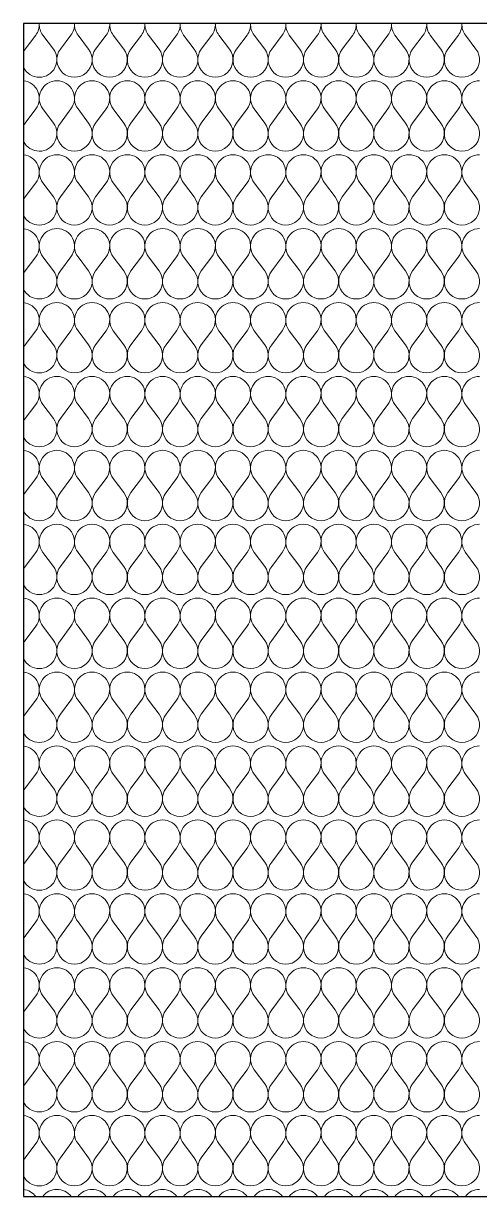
# Model space of a CAD drawing. Header units: centimetres. Extents: x 2952 to 4857, y -1578 to 78.
# Drawn here: x 3645.2 to 3684, y -1008.9 to -908.9 of the extents above; entities that cross this region are included whole.
import ezdxf

# ---------------------------------------------------------------- set-up
doc = ezdxf.new("R2010")
doc.units = ezdxf.units.CM
doc.header["$MEASUREMENT"] = 0
doc.layers.add('fill', color=7, linetype='Continuous')

# ---------------------------------------------------------------- blocks, each defined once
blk = doc.blocks.new('*X4')
at = {"layer": 'fill', "color": 150, "linetype": 'Continuous', "lineweight": 13}
for p, q in [((3645.3, -911.1), (3646.2, -909.9)), ((3647.7, -911.1), (3646.8, -909.9)), ((3648.3, -911.1), (3649.2, -909.9)), ((3650.7, -911.1), (3649.8, -909.9)), ((3651.3, -911.1), (3652.2, -909.9)), ((3653.7, -911.1), (3652.8, -909.9)), ((3654.3, -911.1), (3655.2, -909.9)), ((3656.7, -911.1), (3655.8, -909.9)), ((3657.3, -911.1), (3658.2, -909.9)), ((3659.7, -911.1), (3658.8, -909.9)), ((3660.3, -911.1), (3661.2, -909.9)), ((3662.7, -911.1), (3661.8, -909.9)), ((3663.3, -911.1), (3664.2, -909.9)), ((3665.7, -911.1), (3664.8, -909.9)), ((3666.3, -911.1), (3667.2, -909.9)), ((3668.7, -911.1), (3667.8, -909.9)), ((3669.3, -911.1), (3670.2, -909.9)), ((3671.7, -911.1), (3670.8, -909.9)), ((3672.3, -911.1), (3673.2, -909.9)), ((3674.7, -911.1), (3673.8, -909.9)), ((3675.3, -911.1), (3676.2, -909.9)), ((3677.7, -911.1), (3676.8, -909.9)), ((3678.3, -911.1), (3679.2, -909.9)), ((3680.7, -911.1), (3679.8, -909.9)), ((3681.3, -911.1), (3682.2, -909.9)), ((3683.7, -911.1), (3682.8, -909.9)), ((3645.3, -917.4), (3646.2, -916.2)), ((3647.7, -917.4), (3646.8, -916.2)), ((3648.3, -917.4), (3649.2, -916.2)), ((3650.7, -917.4), (3649.8, -916.2)), ((3651.3, -917.4), (3652.2, -916.2)), ((3653.7, -917.4), (3652.8, -916.2)), ((3654.3, -917.4), (3655.2, -916.2)), ((3656.7, -917.4), (3655.8, -916.2)), ((3657.3, -917.4), (3658.2, -916.2)), ((3659.7, -917.4), (3658.8, -916.2)), ((3660.3, -917.4), (3661.2, -916.2)), ((3662.7, -917.4), (3661.8, -916.2)), ((3663.3, -917.4), (3664.2, -916.2)), ((3665.7, -917.4), (3664.8, -916.2)), ((3666.3, -917.4), (3667.2, -916.2)), ((3668.7, -917.4), (3667.8, -916.2)), ((3669.3, -917.4), (3670.2, -916.2)), ((3671.7, -917.4), (3670.8, -916.2)), ((3672.3, -917.4), (3673.2, -916.2)), ((3674.7, -917.4), (3673.8, -916.2)), ((3675.3, -917.4), (3676.2, -916.2)), ((3677.7, -917.4), (3676.8, -916.2)), ((3678.3, -917.4), (3679.2, -916.2)), ((3680.7, -917.4), (3679.8, -916.2)), ((3681.3, -917.4), (3682.2, -916.2)), ((3683.7, -917.4), (3682.8, -916.2)), ((3645.3, -923.7), (3646.2, -922.5)), ((3647.7, -923.7), (3646.8, -922.5)), ((3648.3, -923.7), (3649.2, -922.5)), ((3650.7, -923.7), (3649.8, -922.5)), ((3651.3, -923.7), (3652.2, -922.5)), ((3653.7, -923.7), (3652.8, -922.5)), ((3654.3, -923.7), (3655.2, -922.5)), ((3656.7, -923.7), (3655.8, -922.5)), ((3657.3, -923.7), (3658.2, -922.5)), ((3659.7, -923.7), (3658.8, -922.5)), ((3660.3, -923.7), (3661.2, -922.5)), ((3662.7, -923.7), (3661.8, -922.5)), ((3663.3, -923.7), (3664.2, -922.5)), ((3665.7, -923.7), (3664.8, -922.5)), ((3666.3, -923.7), (3667.2, -922.5)), ((3668.7, -923.7), (3667.8, -922.5)), ((3669.3, -923.7), (3670.2, -922.5)), ((3671.7, -923.7), (3670.8, -922.5)), ((3672.3, -923.7), (3673.2, -922.5)), ((3674.7, -923.7), (3673.8, -922.5)), ((3675.3, -923.7), (3676.2, -922.5)), ((3677.7, -923.7), (3676.8, -922.5)), ((3678.3, -923.7), (3679.2, -922.5)), ((3680.7, -923.7), (3679.8, -922.5)), ((3681.3, -923.7), (3682.2, -922.5)), ((3683.7, -923.7), (3682.8, -922.5)), ((3645.3, -930), (3646.2, -928.8)), ((3647.7, -930), (3646.8, -928.8)), ((3648.3, -930), (3649.2, -928.8)), ((3650.7, -930), (3649.8, -928.8)), ((3651.3, -930), (3652.2, -928.8)), ((3653.7, -930), (3652.8, -928.8)), ((3654.3, -930), (3655.2, -928.8)), ((3656.7, -930), (3655.8, -928.8)), ((3657.3, -930), (3658.2, -928.8)), ((3659.7, -930), (3658.8, -928.8)), ((3660.3, -930), (3661.2, -928.8)), ((3662.7, -930), (3661.8, -928.8)), ((3663.3, -930), (3664.2, -928.8)), ((3665.7, -930), (3664.8, -928.8)), ((3666.3, -930), (3667.2, -928.8)), ((3668.7, -930), (3667.8, -928.8)), ((3669.3, -930), (3670.2, -928.8)), ((3671.7, -930), (3670.8, -928.8)), ((3672.3, -930), (3673.2, -928.8)), ((3674.7, -930), (3673.8, -928.8)), ((3675.3, -930), (3676.2, -928.8)), ((3677.7, -930), (3676.8, -928.8)), ((3678.3, -930), (3679.2, -928.8)), ((3680.7, -930), (3679.8, -928.8)), ((3681.3, -930), (3682.2, -928.8)), ((3683.7, -930), (3682.8, -928.8)), ((3645.3, -936.3), (3646.2, -935.1)), ((3647.7, -936.3), (3646.8, -935.1)), ((3648.3, -936.3), (3649.2, -935.1)), ((3650.7, -936.3), (3649.8, -935.1)), ((3651.3, -936.3), (3652.2, -935.1)), ((3653.7, -936.3), (3652.8, -935.1)), ((3654.3, -936.3), (3655.2, -935.1)), ((3656.7, -936.3), (3655.8, -935.1)), ((3657.3, -936.3), (3658.2, -935.1)), ((3659.7, -936.3), (3658.8, -935.1)), ((3660.3, -936.3), (3661.2, -935.1)), ((3662.7, -936.3), (3661.8, -935.1)), ((3663.3, -936.3), (3664.2, -935.1)), ((3665.7, -936.3), (3664.8, -935.1)), ((3666.3, -936.3), (3667.2, -935.1)), ((3668.7, -936.3), (3667.8, -935.1)), ((3669.3, -936.3), (3670.2, -935.1)), ((3671.7, -936.3), (3670.8, -935.1)), ((3672.3, -936.3), (3673.2, -935.1)), ((3674.7, -936.3), (3673.8, -935.1)), ((3675.3, -936.3), (3676.2, -935.1)), ((3677.7, -936.3), (3676.8, -935.1)), ((3678.3, -936.3), (3679.2, -935.1)), ((3680.7, -936.3), (3679.8, -935.1)), ((3681.3, -936.3), (3682.2, -935.1)), ((3683.7, -936.3), (3682.8, -935.1)), ((3645.3, -942.6), (3646.2, -941.4)), ((3647.7, -942.6), (3646.8, -941.4)), ((3648.3, -942.6), (3649.2, -941.4)), ((3650.7, -942.6), (3649.8, -941.4)), ((3651.3, -942.6), (3652.2, -941.4)), ((3653.7, -942.6), (3652.8, -941.4)), ((3654.3, -942.6), (3655.2, -941.4)), ((3656.7, -942.6), (3655.8, -941.4)), ((3657.3, -942.6), (3658.2, -941.4)), ((3659.7, -942.6), (3658.8, -941.4)), ((3660.3, -942.6), (3661.2, -941.4)), ((3662.7, -942.6), (3661.8, -941.4)), ((3663.3, -942.6), (3664.2, -941.4)), ((3665.7, -942.6), (3664.8, -941.4)), ((3666.3, -942.6), (3667.2, -941.4)), ((3668.7, -942.6), (3667.8, -941.4)), ((3669.3, -942.6), (3670.2, -941.4)), ((3671.7, -942.6), (3670.8, -941.4)), ((3672.3, -942.6), (3673.2, -941.4)), ((3674.7, -942.6), (3673.8, -941.4)), ((3675.3, -942.6), (3676.2, -941.4)), ((3677.7, -942.6), (3676.8, -941.4)), ((3678.3, -942.6), (3679.2, -941.4)), ((3680.7, -942.6), (3679.8, -941.4)), ((3681.3, -942.6), (3682.2, -941.4)), ((3683.7, -942.6), (3682.8, -941.4)), ((3645.3, -948.9), (3646.2, -947.7)), ((3647.7, -948.9), (3646.8, -947.7)), ((3648.3, -948.9), (3649.2, -947.7)), ((3650.7, -948.9), (3649.8, -947.7)), ((3651.3, -948.9), (3652.2, -947.7)), ((3653.7, -948.9), (3652.8, -947.7)), ((3654.3, -948.9), (3655.2, -947.7)), ((3656.7, -948.9), (3655.8, -947.7)), ((3657.3, -948.9), (3658.2, -947.7)), ((3659.7, -948.9), (3658.8, -947.7)), ((3660.3, -948.9), (3661.2, -947.7)), ((3662.7, -948.9), (3661.8, -947.7)), ((3663.3, -948.9), (3664.2, -947.7)), ((3665.7, -948.9), (3664.8, -947.7)), ((3666.3, -948.9), (3667.2, -947.7)), ((3668.7, -948.9), (3667.8, -947.7)), ((3669.3, -948.9), (3670.2, -947.7)), ((3671.7, -948.9), (3670.8, -947.7)), ((3672.3, -948.9), (3673.2, -947.7)), ((3674.7, -948.9), (3673.8, -947.7)), ((3675.3, -948.9), (3676.2, -947.7)), ((3677.7, -948.9), (3676.8, -947.7)), ((3678.3, -948.9), (3679.2, -947.7)), ((3680.7, -948.9), (3679.8, -947.7)), ((3681.3, -948.9), (3682.2, -947.7)), ((3683.7, -948.9), (3682.8, -947.7)), ((3645.3, -955.2), (3646.2, -954)), ((3647.7, -955.2), (3646.8, -954)), ((3648.3, -955.2), (3649.2, -954)), ((3650.7, -955.2), (3649.8, -954)), ((3651.3, -955.2), (3652.2, -954)), ((3653.7, -955.2), (3652.8, -954)), ((3654.3, -955.2), (3655.2, -954)), ((3656.7, -955.2), (3655.8, -954)), ((3657.3, -955.2), (3658.2, -954)), ((3659.7, -955.2), (3658.8, -954)), ((3660.3, -955.2), (3661.2, -954)), ((3662.7, -955.2), (3661.8, -954)), ((3663.3, -955.2), (3664.2, -954)), ((3665.7, -955.2), (3664.8, -954)), ((3666.3, -955.2), (3667.2, -954)), ((3668.7, -955.2), (3667.8, -954)), ((3669.3, -955.2), (3670.2, -954)), ((3671.7, -955.2), (3670.8, -954)), ((3672.3, -955.2), (3673.2, -954)), ((3674.7, -955.2), (3673.8, -954)), ((3675.3, -955.2), (3676.2, -954)), ((3677.7, -955.2), (3676.8, -954)), ((3678.3, -955.2), (3679.2, -954)), ((3680.7, -955.2), (3679.8, -954)), ((3681.3, -955.2), (3682.2, -954)), ((3683.7, -955.2), (3682.8, -954)), ((3645.3, -961.5), (3646.2, -960.3)), ((3647.7, -961.5), (3646.8, -960.3)), ((3648.3, -961.5), (3649.2, -960.3)), ((3650.7, -961.5), (3649.8, -960.3)), ((3651.3, -961.5), (3652.2, -960.3)), ((3653.7, -961.5), (3652.8, -960.3)), ((3654.3, -961.5), (3655.2, -960.3)), ((3656.7, -961.5), (3655.8, -960.3)), ((3657.3, -961.5), (3658.2, -960.3)), ((3659.7, -961.5), (3658.8, -960.3)), ((3660.3, -961.5), (3661.2, -960.3)), ((3662.7, -961.5), (3661.8, -960.3)), ((3663.3, -961.5), (3664.2, -960.3)), ((3665.7, -961.5), (3664.8, -960.3)), ((3666.3, -961.5), (3667.2, -960.3)), ((3668.7, -961.5), (3667.8, -960.3)), ((3669.3, -961.5), (3670.2, -960.3)), ((3671.7, -961.5), (3670.8, -960.3)), ((3672.3, -961.5), (3673.2, -960.3)), ((3674.7, -961.5), (3673.8, -960.3)), ((3675.3, -961.5), (3676.2, -960.3)), ((3677.7, -961.5), (3676.8, -960.3)), ((3678.3, -961.5), (3679.2, -960.3)), ((3680.7, -961.5), (3679.8, -960.3)), ((3681.3, -961.5), (3682.2, -960.3)), ((3683.7, -961.5), (3682.8, -960.3)), ((3645.3, -967.8), (3646.2, -966.6)), ((3647.7, -967.8), (3646.8, -966.6)), ((3648.3, -967.8), (3649.2, -966.6)), ((3650.7, -967.8), (3649.8, -966.6)), ((3651.3, -967.8), (3652.2, -966.6)), ((3653.7, -967.8), (3652.8, -966.6)), ((3654.3, -967.8), (3655.2, -966.6)), ((3656.7, -967.8), (3655.8, -966.6)), ((3657.3, -967.8), (3658.2, -966.6)), ((3659.7, -967.8), (3658.8, -966.6)), ((3660.3, -967.8), (3661.2, -966.6)), ((3662.7, -967.8), (3661.8, -966.6)), ((3663.3, -967.8), (3664.2, -966.6)), ((3665.7, -967.8), (3664.8, -966.6)), ((3666.3, -967.8), (3667.2, -966.6)), ((3668.7, -967.8), (3667.8, -966.6)), ((3669.3, -967.8), (3670.2, -966.6)), ((3671.7, -967.8), (3670.8, -966.6)), ((3672.3, -967.8), (3673.2, -966.6)), ((3674.7, -967.8), (3673.8, -966.6)), ((3675.3, -967.8), (3676.2, -966.6)), ((3677.7, -967.8), (3676.8, -966.6)), ((3678.3, -967.8), (3679.2, -966.6)), ((3680.7, -967.8), (3679.8, -966.6)), ((3681.3, -967.8), (3682.2, -966.6)), ((3683.7, -967.8), (3682.8, -966.6)), ((3645.3, -974.1), (3646.2, -972.9)), ((3647.7, -974.1), (3646.8, -972.9)), ((3648.3, -974.1), (3649.2, -972.9)), ((3650.7, -974.1), (3649.8, -972.9)), ((3651.3, -974.1), (3652.2, -972.9)), ((3653.7, -974.1), (3652.8, -972.9)), ((3654.3, -974.1), (3655.2, -972.9)), ((3656.7, -974.1), (3655.8, -972.9)), ((3657.3, -974.1), (3658.2, -972.9)), ((3659.7, -974.1), (3658.8, -972.9)), ((3660.3, -974.1), (3661.2, -972.9)), ((3662.7, -974.1), (3661.8, -972.9)), ((3663.3, -974.1), (3664.2, -972.9)), ((3665.7, -974.1), (3664.8, -972.9)), ((3666.3, -974.1), (3667.2, -972.9)), ((3668.7, -974.1), (3667.8, -972.9)), ((3669.3, -974.1), (3670.2, -972.9)), ((3671.7, -974.1), (3670.8, -972.9)), ((3672.3, -974.1), (3673.2, -972.9)), ((3674.7, -974.1), (3673.8, -972.9)), ((3675.3, -974.1), (3676.2, -972.9)), ((3677.7, -974.1), (3676.8, -972.9)), ((3678.3, -974.1), (3679.2, -972.9)), ((3680.7, -974.1), (3679.8, -972.9)), ((3681.3, -974.1), (3682.2, -972.9)), ((3683.7, -974.1), (3682.8, -972.9)), ((3645.3, -980.4), (3646.2, -979.2)), ((3647.7, -980.4), (3646.8, -979.2)), ((3648.3, -980.4), (3649.2, -979.2)), ((3650.7, -980.4), (3649.8, -979.2)), ((3651.3, -980.4), (3652.2, -979.2)), ((3653.7, -980.4), (3652.8, -979.2)), ((3654.3, -980.4), (3655.2, -979.2)), ((3656.7, -980.4), (3655.8, -979.2)), ((3657.3, -980.4), (3658.2, -979.2)), ((3659.7, -980.4), (3658.8, -979.2)), ((3660.3, -980.4), (3661.2, -979.2)), ((3662.7, -980.4), (3661.8, -979.2)), ((3663.3, -980.4), (3664.2, -979.2)), ((3665.7, -980.4), (3664.8, -979.2)), ((3666.3, -980.4), (3667.2, -979.2)), ((3668.7, -980.4), (3667.8, -979.2)), ((3669.3, -980.4), (3670.2, -979.2)), ((3671.7, -980.4), (3670.8, -979.2)), ((3672.3, -980.4), (3673.2, -979.2)), ((3674.7, -980.4), (3673.8, -979.2)), ((3675.3, -980.4), (3676.2, -979.2)), ((3677.7, -980.4), (3676.8, -979.2)), ((3678.3, -980.4), (3679.2, -979.2)), ((3680.7, -980.4), (3679.8, -979.2)), ((3681.3, -980.4), (3682.2, -979.2)), ((3683.7, -980.4), (3682.8, -979.2)), ((3645.3, -986.7), (3646.2, -985.5)), ((3647.7, -986.7), (3646.8, -985.5)), ((3648.3, -986.7), (3649.2, -985.5)), ((3650.7, -986.7), (3649.8, -985.5)), ((3651.3, -986.7), (3652.2, -985.5)), ((3653.7, -986.7), (3652.8, -985.5)), ((3654.3, -986.7), (3655.2, -985.5)), ((3656.7, -986.7), (3655.8, -985.5)), ((3657.3, -986.7), (3658.2, -985.5)), ((3659.7, -986.7), (3658.8, -985.5)), ((3660.3, -986.7), (3661.2, -985.5)), ((3662.7, -986.7), (3661.8, -985.5)), ((3663.3, -986.7), (3664.2, -985.5)), ((3665.7, -986.7), (3664.8, -985.5)), ((3666.3, -986.7), (3667.2, -985.5)), ((3668.7, -986.7), (3667.8, -985.5)), ((3669.3, -986.7), (3670.2, -985.5)), ((3671.7, -986.7), (3670.8, -985.5)), ((3672.3, -986.7), (3673.2, -985.5)), ((3674.7, -986.7), (3673.8, -985.5)), ((3675.3, -986.7), (3676.2, -985.5)), ((3677.7, -986.7), (3676.8, -985.5)), ((3678.3, -986.7), (3679.2, -985.5)), ((3680.7, -986.7), (3679.8, -985.5)), ((3681.3, -986.7), (3682.2, -985.5)), ((3683.7, -986.7), (3682.8, -985.5)), ((3645.3, -993), (3646.2, -991.8)), ((3647.7, -993), (3646.8, -991.8)), ((3648.3, -993), (3649.2, -991.8)), ((3650.7, -993), (3649.8, -991.8)), ((3651.3, -993), (3652.2, -991.8)), ((3653.7, -993), (3652.8, -991.8)), ((3654.3, -993), (3655.2, -991.8)), ((3656.7, -993), (3655.8, -991.8)), ((3657.3, -993), (3658.2, -991.8)), ((3659.7, -993), (3658.8, -991.8)), ((3660.3, -993), (3661.2, -991.8)), ((3662.7, -993), (3661.8, -991.8)), ((3663.3, -993), (3664.2, -991.8)), ((3665.7, -993), (3664.8, -991.8)), ((3666.3, -993), (3667.2, -991.8)), ((3668.7, -993), (3667.8, -991.8)), ((3669.3, -993), (3670.2, -991.8)), ((3671.7, -993), (3670.8, -991.8)), ((3672.3, -993), (3673.2, -991.8)), ((3674.7, -993), (3673.8, -991.8)), ((3675.3, -993), (3676.2, -991.8)), ((3677.7, -993), (3676.8, -991.8)), ((3678.3, -993), (3679.2, -991.8)), ((3680.7, -993), (3679.8, -991.8)), ((3681.3, -993), (3682.2, -991.8)), ((3683.7, -993), (3682.8, -991.8)), ((3645.3, -999.3), (3646.2, -998.1)), ((3647.7, -999.3), (3646.8, -998.1)), ((3648.3, -999.3), (3649.2, -998.1)), ((3650.7, -999.3), (3649.8, -998.1)), ((3651.3, -999.3), (3652.2, -998.1)), ((3653.7, -999.3), (3652.8, -998.1)), ((3654.3, -999.3), (3655.2, -998.1)), ((3656.7, -999.3), (3655.8, -998.1)), ((3657.3, -999.3), (3658.2, -998.1)), ((3659.7, -999.3), (3658.8, -998.1)), ((3660.3, -999.3), (3661.2, -998.1)), ((3662.7, -999.3), (3661.8, -998.1)), ((3663.3, -999.3), (3664.2, -998.1)), ((3665.7, -999.3), (3664.8, -998.1)), ((3666.3, -999.3), (3667.2, -998.1)), ((3668.7, -999.3), (3667.8, -998.1)), ((3669.3, -999.3), (3670.2, -998.1)), ((3671.7, -999.3), (3670.8, -998.1)), ((3672.3, -999.3), (3673.2, -998.1)), ((3674.7, -999.3), (3673.8, -998.1)), ((3675.3, -999.3), (3676.2, -998.1)), ((3677.7, -999.3), (3676.8, -998.1)), ((3678.3, -999.3), (3679.2, -998.1)), ((3680.7, -999.3), (3679.8, -998.1)), ((3681.3, -999.3), (3682.2, -998.1)), ((3683.7, -999.3), (3682.8, -998.1)), ((3645.3, -1005.6), (3646.2, -1004.4)), ((3647.7, -1005.6), (3646.8, -1004.4)), ((3648.3, -1005.6), (3649.2, -1004.4)), ((3650.7, -1005.6), (3649.8, -1004.4)), ((3651.3, -1005.6), (3652.2, -1004.4)), ((3653.7, -1005.6), (3652.8, -1004.4)), ((3654.3, -1005.6), (3655.2, -1004.4)), ((3656.7, -1005.6), (3655.8, -1004.4)), ((3657.3, -1005.6), (3658.2, -1004.4)), ((3659.7, -1005.6), (3658.8, -1004.4)), ((3660.3, -1005.6), (3661.2, -1004.4)), ((3662.7, -1005.6), (3661.8, -1004.4)), ((3663.3, -1005.6), (3664.2, -1004.4)), ((3665.7, -1005.6), (3664.8, -1004.4)), ((3666.3, -1005.6), (3667.2, -1004.4)), ((3668.7, -1005.6), (3667.8, -1004.4)), ((3669.3, -1005.6), (3670.2, -1004.4)), ((3671.7, -1005.6), (3670.8, -1004.4)), ((3672.3, -1005.6), (3673.2, -1004.4)), ((3674.7, -1005.6), (3673.8, -1004.4)), ((3675.3, -1005.6), (3676.2, -1004.4)), ((3677.7, -1005.6), (3676.8, -1004.4)), ((3678.3, -1005.6), (3679.2, -1004.4)), ((3680.7, -1005.6), (3679.8, -1004.4)), ((3681.3, -1005.6), (3682.2, -1004.4)), ((3683.7, -1005.6), (3682.8, -1004.4))]:
    blk.add_line(p, q, dxfattribs=at)
for centre, start, end in [((3645, -909), 323.1301, 3.32102), ((3648, -909), 176.67898, 216.8699), ((3648, -909), 323.1301, 3.32102), ((3651, -909), 176.67898, 216.8699), ((3651, -909), 323.1301, 3.32102), ((3654, -909), 176.67898, 216.8699), ((3654, -909), 323.1301, 3.32102), ((3657, -909), 176.67898, 216.8699), ((3657, -909), 323.1301, 3.32102), ((3660, -909), 176.67898, 216.8699), ((3660, -909), 323.1301, 3.32102), ((3663, -909), 176.67898, 216.8699), ((3663, -909), 323.1301, 3.32102), ((3666, -909), 176.67898, 216.8699), ((3666, -909), 323.1301, 3.32102), ((3669, -909), 176.67898, 216.8699), ((3669, -909), 323.1301, 3.32102), ((3672, -909), 176.67898, 216.8699), ((3672, -909), 323.1301, 3.32102), ((3675, -909), 176.67898, 216.8699), ((3675, -909), 323.1301, 3.32102), ((3678, -909), 176.67898, 216.8699), ((3678, -909), 323.1301, 3.32102), ((3681, -909), 176.67898, 216.8699), ((3681, -909), 323.1301, 3.32102), ((3684, -909), 176.67898, 216.8699), ((3646.5, -912), 143.1301, 153.62323), ((3646.5, -912), 206.37677, 36.8699), ((3649.5, -912), 143.1301, 36.8699), ((3652.5, -912), 143.1301, 36.8699), ((3655.5, -912), 143.1301, 36.8699), ((3658.5, -912), 143.1301, 36.8699), ((3661.5, -912), 143.1301, 36.8699), ((3664.5, -912), 143.1301, 36.8699), ((3667.5, -912), 143.1301, 36.8699), ((3670.5, -912), 143.1301, 36.8699), ((3673.5, -912), 143.1301, 36.8699), ((3676.5, -912), 143.1301, 36.8699), ((3679.5, -912), 143.1301, 36.8699), ((3682.5, -912), 143.1301, 36.8699), ((3645, -915.3), 323.1301, 84.02422), ((3648, -915.3), 90, 216.8699), ((3648, -915.3), 323.1301, 90), ((3651, -915.3), 90, 216.8699), ((3651, -915.3), 323.1301, 90), ((3654, -915.3), 90, 216.8699), ((3654, -915.3), 323.1301, 90), ((3657, -915.3), 90, 216.8699), ((3657, -915.3), 323.1301, 90), ((3660, -915.3), 90, 216.8699), ((3660, -915.3), 323.1301, 90), ((3663, -915.3), 90, 216.8699), ((3663, -915.3), 323.1301, 90), ((3666, -915.3), 90, 216.8699), ((3666, -915.3), 323.1301, 90), ((3669, -915.3), 90, 216.8699), ((3669, -915.3), 323.1301, 90), ((3672, -915.3), 90, 216.8699), ((3672, -915.3), 323.1301, 90), ((3675, -915.3), 90, 216.8699), ((3675, -915.3), 323.1301, 90), ((3678, -915.3), 90, 216.8699), ((3678, -915.3), 323.1301, 90), ((3681, -915.3), 90, 216.8699), ((3681, -915.3), 323.1301, 90), ((3684, -915.3), 90, 216.8699), ((3646.5, -918.3), 143.1301, 153.62323), ((3646.5, -918.3), 206.37677, 36.8699), ((3649.5, -918.3), 143.1301, 36.8699), ((3652.5, -918.3), 143.1301, 36.8699), ((3655.5, -918.3), 143.1301, 36.8699), ((3658.5, -918.3), 143.1301, 36.8699), ((3661.5, -918.3), 143.1301, 36.8699), ((3664.5, -918.3), 143.1301, 36.8699), ((3667.5, -918.3), 143.1301, 36.8699), ((3670.5, -918.3), 143.1301, 36.8699), ((3673.5, -918.3), 143.1301, 36.8699), ((3676.5, -918.3), 143.1301, 36.8699), ((3679.5, -918.3), 143.1301, 36.8699), ((3682.5, -918.3), 143.1301, 36.8699), ((3645, -921.6), 323.1301, 84.02422), ((3648, -921.6), 90, 216.8699), ((3648, -921.6), 323.1301, 90), ((3651, -921.6), 90, 216.8699), ((3651, -921.6), 323.1301, 90), ((3654, -921.6), 90, 216.8699), ((3654, -921.6), 323.1301, 90), ((3657, -921.6), 90, 216.8699), ((3657, -921.6), 323.1301, 90), ((3660, -921.6), 90, 216.8699), ((3660, -921.6), 323.1301, 90), ((3663, -921.6), 90, 216.8699), ((3663, -921.6), 323.1301, 90), ((3666, -921.6), 90, 216.8699), ((3666, -921.6), 323.1301, 90), ((3669, -921.6), 90, 216.8699), ((3669, -921.6), 323.1301, 90), ((3672, -921.6), 90, 216.8699), ((3672, -921.6), 323.1301, 90), ((3675, -921.6), 90, 216.8699), ((3675, -921.6), 323.1301, 90), ((3678, -921.6), 90, 216.8699), ((3678, -921.6), 323.1301, 90), ((3681, -921.6), 90, 216.8699), ((3681, -921.6), 323.1301, 90), ((3684, -921.6), 90, 216.8699), ((3646.5, -924.6), 143.1301, 153.62323), ((3646.5, -924.6), 206.37677, 36.8699), ((3649.5, -924.6), 143.1301, 36.8699), ((3652.5, -924.6), 143.1301, 36.8699), ((3655.5, -924.6), 143.1301, 36.8699), ((3658.5, -924.6), 143.1301, 36.8699), ((3661.5, -924.6), 143.1301, 36.8699), ((3664.5, -924.6), 143.1301, 36.8699), ((3667.5, -924.6), 143.1301, 36.8699), ((3670.5, -924.6), 143.1301, 36.8699), ((3673.5, -924.6), 143.1301, 36.8699), ((3676.5, -924.6), 143.1301, 36.8699), ((3679.5, -924.6), 143.1301, 36.8699), ((3682.5, -924.6), 143.1301, 36.8699), ((3645, -927.9), 323.1301, 84.02422), ((3648, -927.9), 90, 216.8699), ((3648, -927.9), 323.1301, 90), ((3651, -927.9), 90, 216.8699), ((3651, -927.9), 323.1301, 90), ((3654, -927.9), 90, 216.8699), ((3654, -927.9), 323.1301, 90), ((3657, -927.9), 90, 216.8699), ((3657, -927.9), 323.1301, 90), ((3660, -927.9), 90, 216.8699), ((3660, -927.9), 323.1301, 90), ((3663, -927.9), 90, 216.8699), ((3663, -927.9), 323.1301, 90), ((3666, -927.9), 90, 216.8699), ((3666, -927.9), 323.1301, 90), ((3669, -927.9), 90, 216.8699), ((3669, -927.9), 323.1301, 90), ((3672, -927.9), 90, 216.8699), ((3672, -927.9), 323.1301, 90), ((3675, -927.9), 90, 216.8699), ((3675, -927.9), 323.1301, 90), ((3678, -927.9), 90, 216.8699), ((3678, -927.9), 323.1301, 90), ((3681, -927.9), 90, 216.8699), ((3681, -927.9), 323.1301, 90), ((3684, -927.9), 90, 216.8699), ((3646.5, -930.9), 143.1301, 153.62323), ((3646.5, -930.9), 206.37677, 36.8699), ((3649.5, -930.9), 143.1301, 36.8699), ((3652.5, -930.9), 143.1301, 36.8699), ((3655.5, -930.9), 143.1301, 36.8699), ((3658.5, -930.9), 143.1301, 36.8699), ((3661.5, -930.9), 143.1301, 36.8699), ((3664.5, -930.9), 143.1301, 36.8699), ((3667.5, -930.9), 143.1301, 36.8699), ((3670.5, -930.9), 143.1301, 36.8699), ((3673.5, -930.9), 143.1301, 36.8699), ((3676.5, -930.9), 143.1301, 36.8699), ((3679.5, -930.9), 143.1301, 36.8699), ((3682.5, -930.9), 143.1301, 36.8699), ((3645, -934.2), 323.1301, 84.02422), ((3648, -934.2), 90, 216.8699), ((3648, -934.2), 323.1301, 90), ((3651, -934.2), 90, 216.8699), ((3651, -934.2), 323.1301, 90), ((3654, -934.2), 90, 216.8699), ((3654, -934.2), 323.1301, 90), ((3657, -934.2), 90, 216.8699), ((3657, -934.2), 323.1301, 90), ((3660, -934.2), 90, 216.8699), ((3660, -934.2), 323.1301, 90), ((3663, -934.2), 90, 216.8699), ((3663, -934.2), 323.1301, 90), ((3666, -934.2), 90, 216.8699), ((3666, -934.2), 323.1301, 90), ((3669, -934.2), 90, 216.8699), ((3669, -934.2), 323.1301, 90), ((3672, -934.2), 90, 216.8699), ((3672, -934.2), 323.1301, 90), ((3675, -934.2), 90, 216.8699), ((3675, -934.2), 323.1301, 90), ((3678, -934.2), 90, 216.8699), ((3678, -934.2), 323.1301, 90), ((3681, -934.2), 90, 216.8699), ((3681, -934.2), 323.1301, 90), ((3684, -934.2), 90, 216.8699), ((3646.5, -937.2), 143.1301, 153.62323), ((3646.5, -937.2), 206.37677, 36.8699), ((3649.5, -937.2), 143.1301, 36.8699), ((3652.5, -937.2), 143.1301, 36.8699), ((3655.5, -937.2), 143.1301, 36.8699), ((3658.5, -937.2), 143.1301, 36.8699), ((3661.5, -937.2), 143.1301, 36.8699), ((3664.5, -937.2), 143.1301, 36.8699), ((3667.5, -937.2), 143.1301, 36.8699), ((3670.5, -937.2), 143.1301, 36.8699), ((3673.5, -937.2), 143.1301, 36.8699), ((3676.5, -937.2), 143.1301, 36.8699), ((3679.5, -937.2), 143.1301, 36.8699), ((3682.5, -937.2), 143.1301, 36.8699), ((3645, -940.5), 323.1301, 84.02422), ((3648, -940.5), 90, 216.8699), ((3648, -940.5), 323.1301, 90), ((3651, -940.5), 90, 216.8699), ((3651, -940.5), 323.1301, 90), ((3654, -940.5), 90, 216.8699), ((3654, -940.5), 323.1301, 90), ((3657, -940.5), 90, 216.8699), ((3657, -940.5), 323.1301, 90), ((3660, -940.5), 90, 216.8699), ((3660, -940.5), 323.1301, 90), ((3663, -940.5), 90, 216.8699), ((3663, -940.5), 323.1301, 90), ((3666, -940.5), 90, 216.8699), ((3666, -940.5), 323.1301, 90), ((3669, -940.5), 90, 216.8699), ((3669, -940.5), 323.1301, 90), ((3672, -940.5), 90, 216.8699), ((3672, -940.5), 323.1301, 90), ((3675, -940.5), 90, 216.8699), ((3675, -940.5), 323.1301, 90), ((3678, -940.5), 90, 216.8699), ((3678, -940.5), 323.1301, 90), ((3681, -940.5), 90, 216.8699), ((3681, -940.5), 323.1301, 90), ((3684, -940.5), 90, 216.8699), ((3646.5, -943.5), 143.1301, 153.62323), ((3646.5, -943.5), 206.37677, 36.8699), ((3649.5, -943.5), 143.1301, 36.8699), ((3652.5, -943.5), 143.1301, 36.8699), ((3655.5, -943.5), 143.1301, 36.8699), ((3658.5, -943.5), 143.1301, 36.8699), ((3661.5, -943.5), 143.1301, 36.8699), ((3664.5, -943.5), 143.1301, 36.8699), ((3667.5, -943.5), 143.1301, 36.8699), ((3670.5, -943.5), 143.1301, 36.8699), ((3673.5, -943.5), 143.1301, 36.8699), ((3676.5, -943.5), 143.1301, 36.8699), ((3679.5, -943.5), 143.1301, 36.8699), ((3682.5, -943.5), 143.1301, 36.8699), ((3645, -946.8), 323.1301, 84.02422), ((3648, -946.8), 90, 216.8699), ((3648, -946.8), 323.1301, 90), ((3651, -946.8), 90, 216.8699), ((3651, -946.8), 323.1301, 90), ((3654, -946.8), 90, 216.8699), ((3654, -946.8), 323.1301, 90), ((3657, -946.8), 90, 216.8699), ((3657, -946.8), 323.1301, 90), ((3660, -946.8), 90, 216.8699), ((3660, -946.8), 323.1301, 90), ((3663, -946.8), 90, 216.8699), ((3663, -946.8), 323.1301, 90), ((3666, -946.8), 90, 216.8699), ((3666, -946.8), 323.1301, 90), ((3669, -946.8), 90, 216.8699), ((3669, -946.8), 323.1301, 90), ((3672, -946.8), 90, 216.8699), ((3672, -946.8), 323.1301, 90), ((3675, -946.8), 90, 216.8699), ((3675, -946.8), 323.1301, 90), ((3678, -946.8), 90, 216.8699), ((3678, -946.8), 323.1301, 90), ((3681, -946.8), 90, 216.8699), ((3681, -946.8), 323.1301, 90), ((3684, -946.8), 90, 216.8699), ((3646.5, -949.8), 143.1301, 153.62323), ((3646.5, -949.8), 206.37677, 36.8699), ((3649.5, -949.8), 143.1301, 36.8699), ((3652.5, -949.8), 143.1301, 36.8699), ((3655.5, -949.8), 143.1301, 36.8699), ((3658.5, -949.8), 143.1301, 36.8699), ((3661.5, -949.8), 143.1301, 36.8699), ((3664.5, -949.8), 143.1301, 36.8699), ((3667.5, -949.8), 143.1301, 36.8699), ((3670.5, -949.8), 143.1301, 36.8699), ((3673.5, -949.8), 143.1301, 36.8699), ((3676.5, -949.8), 143.1301, 36.8699), ((3679.5, -949.8), 143.1301, 36.8699), ((3682.5, -949.8), 143.1301, 36.8699), ((3645, -953.1), 323.1301, 84.02422), ((3648, -953.1), 90, 216.8699), ((3648, -953.1), 323.1301, 90), ((3651, -953.1), 90, 216.8699), ((3651, -953.1), 323.1301, 90), ((3654, -953.1), 90, 216.8699), ((3654, -953.1), 323.1301, 90), ((3657, -953.1), 90, 216.8699), ((3657, -953.1), 323.1301, 90), ((3660, -953.1), 90, 216.8699), ((3660, -953.1), 323.1301, 90), ((3663, -953.1), 90, 216.8699), ((3663, -953.1), 323.1301, 90), ((3666, -953.1), 90, 216.8699), ((3666, -953.1), 323.1301, 90), ((3669, -953.1), 90, 216.8699), ((3669, -953.1), 323.1301, 90), ((3672, -953.1), 90, 216.8699), ((3672, -953.1), 323.1301, 90), ((3675, -953.1), 90, 216.8699), ((3675, -953.1), 323.1301, 90), ((3678, -953.1), 90, 216.8699), ((3678, -953.1), 323.1301, 90), ((3681, -953.1), 90, 216.8699), ((3681, -953.1), 323.1301, 90), ((3684, -953.1), 90, 216.8699), ((3646.5, -956.1), 143.1301, 153.62323), ((3646.5, -956.1), 206.37677, 36.8699), ((3649.5, -956.1), 143.1301, 36.8699), ((3652.5, -956.1), 143.1301, 36.8699), ((3655.5, -956.1), 143.1301, 36.8699), ((3658.5, -956.1), 143.1301, 36.8699), ((3661.5, -956.1), 143.1301, 36.8699), ((3664.5, -956.1), 143.1301, 36.8699), ((3667.5, -956.1), 143.1301, 36.8699), ((3670.5, -956.1), 143.1301, 36.8699), ((3673.5, -956.1), 143.1301, 36.8699), ((3676.5, -956.1), 143.1301, 36.8699), ((3679.5, -956.1), 143.1301, 36.8699), ((3682.5, -956.1), 143.1301, 36.8699), ((3645, -959.4), 323.1301, 84.02422), ((3648, -959.4), 90, 216.8699), ((3648, -959.4), 323.1301, 90), ((3651, -959.4), 90, 216.8699), ((3651, -959.4), 323.1301, 90), ((3654, -959.4), 90, 216.8699), ((3654, -959.4), 323.1301, 90), ((3657, -959.4), 90, 216.8699), ((3657, -959.4), 323.1301, 90), ((3660, -959.4), 90, 216.8699), ((3660, -959.4), 323.1301, 90), ((3663, -959.4), 90, 216.8699), ((3663, -959.4), 323.1301, 90), ((3666, -959.4), 90, 216.8699), ((3666, -959.4), 323.1301, 90), ((3669, -959.4), 90, 216.8699), ((3669, -959.4), 323.1301, 90), ((3672, -959.4), 90, 216.8699), ((3672, -959.4), 323.1301, 90), ((3675, -959.4), 90, 216.8699), ((3675, -959.4), 323.1301, 90), ((3678, -959.4), 90, 216.8699), ((3678, -959.4), 323.1301, 90), ((3681, -959.4), 90, 216.8699), ((3681, -959.4), 323.1301, 90), ((3684, -959.4), 90, 216.8699), ((3646.5, -962.4), 143.1301, 153.62323), ((3646.5, -962.4), 206.37677, 36.8699), ((3649.5, -962.4), 143.1301, 36.8699), ((3652.5, -962.4), 143.1301, 36.8699), ((3655.5, -962.4), 143.1301, 36.8699), ((3658.5, -962.4), 143.1301, 36.8699), ((3661.5, -962.4), 143.1301, 36.8699), ((3664.5, -962.4), 143.1301, 36.8699), ((3667.5, -962.4), 143.1301, 36.8699), ((3670.5, -962.4), 143.1301, 36.8699), ((3673.5, -962.4), 143.1301, 36.8699), ((3676.5, -962.4), 143.1301, 36.8699), ((3679.5, -962.4), 143.1301, 36.8699), ((3682.5, -962.4), 143.1301, 36.8699), ((3645, -965.7), 323.1301, 84.02422), ((3648, -965.7), 90, 216.8699), ((3648, -965.7), 323.1301, 90), ((3651, -965.7), 90, 216.8699), ((3651, -965.7), 323.1301, 90), ((3654, -965.7), 90, 216.8699), ((3654, -965.7), 323.1301, 90), ((3657, -965.7), 90, 216.8699), ((3657, -965.7), 323.1301, 90), ((3660, -965.7), 90, 216.8699), ((3660, -965.7), 323.1301, 90), ((3663, -965.7), 90, 216.8699), ((3663, -965.7), 323.1301, 90), ((3666, -965.7), 90, 216.8699), ((3666, -965.7), 323.1301, 90), ((3669, -965.7), 90, 216.8699), ((3669, -965.7), 323.1301, 90), ((3672, -965.7), 90, 216.8699), ((3672, -965.7), 323.1301, 90), ((3675, -965.7), 90, 216.8699), ((3675, -965.7), 323.1301, 90), ((3678, -965.7), 90, 216.8699), ((3678, -965.7), 323.1301, 90), ((3681, -965.7), 90, 216.8699), ((3681, -965.7), 323.1301, 90), ((3684, -965.7), 90, 216.8699), ((3646.5, -968.7), 143.1301, 153.62323), ((3646.5, -968.7), 206.37677, 36.8699), ((3649.5, -968.7), 143.1301, 36.8699), ((3652.5, -968.7), 143.1301, 36.8699), ((3655.5, -968.7), 143.1301, 36.8699), ((3658.5, -968.7), 143.1301, 36.8699), ((3661.5, -968.7), 143.1301, 36.8699), ((3664.5, -968.7), 143.1301, 36.8699), ((3667.5, -968.7), 143.1301, 36.8699), ((3670.5, -968.7), 143.1301, 36.8699), ((3673.5, -968.7), 143.1301, 36.8699), ((3676.5, -968.7), 143.1301, 36.8699), ((3679.5, -968.7), 143.1301, 36.8699), ((3682.5, -968.7), 143.1301, 36.8699), ((3645, -972), 323.1301, 84.02422), ((3648, -972), 90, 216.8699), ((3648, -972), 323.1301, 90), ((3651, -972), 90, 216.8699), ((3651, -972), 323.1301, 90), ((3654, -972), 90, 216.8699), ((3654, -972), 323.1301, 90), ((3657, -972), 90, 216.8699), ((3657, -972), 323.1301, 90), ((3660, -972), 90, 216.8699), ((3660, -972), 323.1301, 90), ((3663, -972), 90, 216.8699), ((3663, -972), 323.1301, 90), ((3666, -972), 90, 216.8699), ((3666, -972), 323.1301, 90), ((3669, -972), 90, 216.8699), ((3669, -972), 323.1301, 90), ((3672, -972), 90, 216.8699), ((3672, -972), 323.1301, 90), ((3675, -972), 90, 216.8699), ((3675, -972), 323.1301, 90), ((3678, -972), 90, 216.8699), ((3678, -972), 323.1301, 90), ((3681, -972), 90, 216.8699), ((3681, -972), 323.1301, 90), ((3684, -972), 90, 216.8699), ((3646.5, -975), 143.1301, 153.62323), ((3646.5, -975), 206.37677, 36.8699), ((3649.5, -975), 143.1301, 36.8699), ((3652.5, -975), 143.1301, 36.8699), ((3655.5, -975), 143.1301, 36.8699), ((3658.5, -975), 143.1301, 36.8699), ((3661.5, -975), 143.1301, 36.8699), ((3664.5, -975), 143.1301, 36.8699), ((3667.5, -975), 143.1301, 36.8699), ((3670.5, -975), 143.1301, 36.8699), ((3673.5, -975), 143.1301, 36.8699), ((3676.5, -975), 143.1301, 36.8699), ((3679.5, -975), 143.1301, 36.8699), ((3682.5, -975), 143.1301, 36.8699), ((3645, -978.3), 323.1301, 84.02422), ((3648, -978.3), 90, 216.8699), ((3648, -978.3), 323.1301, 90), ((3651, -978.3), 90, 216.8699), ((3651, -978.3), 323.1301, 90), ((3654, -978.3), 90, 216.8699), ((3654, -978.3), 323.1301, 90), ((3657, -978.3), 90, 216.8699), ((3657, -978.3), 323.1301, 90), ((3660, -978.3), 90, 216.8699), ((3660, -978.3), 323.1301, 90), ((3663, -978.3), 90, 216.8699), ((3663, -978.3), 323.1301, 90), ((3666, -978.3), 90, 216.8699), ((3666, -978.3), 323.1301, 90), ((3669, -978.3), 90, 216.8699), ((3669, -978.3), 323.1301, 90), ((3672, -978.3), 90, 216.8699), ((3672, -978.3), 323.1301, 90), ((3675, -978.3), 90, 216.8699), ((3675, -978.3), 323.1301, 90), ((3678, -978.3), 90, 216.8699), ((3678, -978.3), 323.1301, 90), ((3681, -978.3), 90, 216.8699), ((3681, -978.3), 323.1301, 90), ((3684, -978.3), 90, 216.8699), ((3646.5, -981.3), 143.1301, 153.62323), ((3646.5, -981.3), 206.37677, 36.8699), ((3649.5, -981.3), 143.1301, 36.8699), ((3652.5, -981.3), 143.1301, 36.8699), ((3655.5, -981.3), 143.1301, 36.8699), ((3658.5, -981.3), 143.1301, 36.8699), ((3661.5, -981.3), 143.1301, 36.8699), ((3664.5, -981.3), 143.1301, 36.8699), ((3667.5, -981.3), 143.1301, 36.8699), ((3670.5, -981.3), 143.1301, 36.8699), ((3673.5, -981.3), 143.1301, 36.8699), ((3676.5, -981.3), 143.1301, 36.8699), ((3679.5, -981.3), 143.1301, 36.8699), ((3682.5, -981.3), 143.1301, 36.8699), ((3645, -984.6), 323.1301, 84.02422), ((3648, -984.6), 90, 216.8699), ((3648, -984.6), 323.1301, 90), ((3651, -984.6), 90, 216.8699), ((3651, -984.6), 323.1301, 90), ((3654, -984.6), 90, 216.8699), ((3654, -984.6), 323.1301, 90), ((3657, -984.6), 90, 216.8699), ((3657, -984.6), 323.1301, 90), ((3660, -984.6), 90, 216.8699), ((3660, -984.6), 323.1301, 90), ((3663, -984.6), 90, 216.8699), ((3663, -984.6), 323.1301, 90), ((3666, -984.6), 90, 216.8699), ((3666, -984.6), 323.1301, 90), ((3669, -984.6), 90, 216.8699), ((3669, -984.6), 323.1301, 90), ((3672, -984.6), 90, 216.8699), ((3672, -984.6), 323.1301, 90), ((3675, -984.6), 90, 216.8699), ((3675, -984.6), 323.1301, 90), ((3678, -984.6), 90, 216.8699), ((3678, -984.6), 323.1301, 90), ((3681, -984.6), 90, 216.8699), ((3681, -984.6), 323.1301, 90), ((3684, -984.6), 90, 216.8699), ((3646.5, -987.6), 143.1301, 153.62323), ((3646.5, -987.6), 206.37677, 36.8699), ((3649.5, -987.6), 143.1301, 36.8699), ((3652.5, -987.6), 143.1301, 36.8699), ((3655.5, -987.6), 143.1301, 36.8699), ((3658.5, -987.6), 143.1301, 36.8699), ((3661.5, -987.6), 143.1301, 36.8699), ((3664.5, -987.6), 143.1301, 36.8699), ((3667.5, -987.6), 143.1301, 36.8699), ((3670.5, -987.6), 143.1301, 36.8699), ((3673.5, -987.6), 143.1301, 36.8699), ((3676.5, -987.6), 143.1301, 36.8699), ((3679.5, -987.6), 143.1301, 36.8699), ((3682.5, -987.6), 143.1301, 36.8699), ((3645, -990.9), 323.1301, 84.02422), ((3648, -990.9), 90, 216.8699), ((3648, -990.9), 323.1301, 90), ((3651, -990.9), 90, 216.8699), ((3651, -990.9), 323.1301, 90), ((3654, -990.9), 90, 216.8699), ((3654, -990.9), 323.1301, 90), ((3657, -990.9), 90, 216.8699), ((3657, -990.9), 323.1301, 90), ((3660, -990.9), 90, 216.8699), ((3660, -990.9), 323.1301, 90), ((3663, -990.9), 90, 216.8699), ((3663, -990.9), 323.1301, 90), ((3666, -990.9), 90, 216.8699), ((3666, -990.9), 323.1301, 90), ((3669, -990.9), 90, 216.8699), ((3669, -990.9), 323.1301, 90), ((3672, -990.9), 90, 216.8699), ((3672, -990.9), 323.1301, 90), ((3675, -990.9), 90, 216.8699), ((3675, -990.9), 323.1301, 90), ((3678, -990.9), 90, 216.8699), ((3678, -990.9), 323.1301, 90), ((3681, -990.9), 90, 216.8699), ((3681, -990.9), 323.1301, 90), ((3684, -990.9), 90, 216.8699), ((3646.5, -993.9), 143.1301, 153.62323), ((3646.5, -993.9), 206.37677, 36.8699), ((3649.5, -993.9), 143.1301, 36.8699), ((3652.5, -993.9), 143.1301, 36.8699), ((3655.5, -993.9), 143.1301, 36.8699), ((3658.5, -993.9), 143.1301, 36.8699), ((3661.5, -993.9), 143.1301, 36.8699), ((3664.5, -993.9), 143.1301, 36.8699), ((3667.5, -993.9), 143.1301, 36.8699), ((3670.5, -993.9), 143.1301, 36.8699), ((3673.5, -993.9), 143.1301, 36.8699), ((3676.5, -993.9), 143.1301, 36.8699), ((3679.5, -993.9), 143.1301, 36.8699), ((3682.5, -993.9), 143.1301, 36.8699), ((3645, -997.2), 323.1301, 84.02422), ((3648, -997.2), 90, 216.8699), ((3648, -997.2), 323.1301, 90), ((3651, -997.2), 90, 216.8699), ((3651, -997.2), 323.1301, 90), ((3654, -997.2), 90, 216.8699), ((3654, -997.2), 323.1301, 90), ((3657, -997.2), 90, 216.8699), ((3657, -997.2), 323.1301, 90), ((3660, -997.2), 90, 216.8699), ((3660, -997.2), 323.1301, 90), ((3663, -997.2), 90, 216.8699), ((3663, -997.2), 323.1301, 90), ((3666, -997.2), 90, 216.8699), ((3666, -997.2), 323.1301, 90), ((3669, -997.2), 90, 216.8699), ((3669, -997.2), 323.1301, 90), ((3672, -997.2), 90, 216.8699), ((3672, -997.2), 323.1301, 90), ((3675, -997.2), 90, 216.8699), ((3675, -997.2), 323.1301, 90), ((3678, -997.2), 90, 216.8699), ((3678, -997.2), 323.1301, 90), ((3681, -997.2), 90, 216.8699), ((3681, -997.2), 323.1301, 90), ((3684, -997.2), 90, 216.8699), ((3646.5, -1000.2), 143.1301, 153.62323), ((3646.5, -1000.2), 206.37677, 36.8699), ((3649.5, -1000.2), 143.1301, 36.8699), ((3652.5, -1000.2), 143.1301, 36.8699), ((3655.5, -1000.2), 143.1301, 36.8699), ((3658.5, -1000.2), 143.1301, 36.8699), ((3661.5, -1000.2), 143.1301, 36.8699), ((3664.5, -1000.2), 143.1301, 36.8699), ((3667.5, -1000.2), 143.1301, 36.8699), ((3670.5, -1000.2), 143.1301, 36.8699), ((3673.5, -1000.2), 143.1301, 36.8699), ((3676.5, -1000.2), 143.1301, 36.8699), ((3679.5, -1000.2), 143.1301, 36.8699), ((3682.5, -1000.2), 143.1301, 36.8699), ((3645, -1003.5), 323.1301, 84.02422), ((3648, -1003.5), 90, 216.8699), ((3648, -1003.5), 323.1301, 90), ((3651, -1003.5), 90, 216.8699), ((3651, -1003.5), 323.1301, 90), ((3654, -1003.5), 90, 216.8699), ((3654, -1003.5), 323.1301, 90), ((3657, -1003.5), 90, 216.8699), ((3657, -1003.5), 323.1301, 90), ((3660, -1003.5), 90, 216.8699), ((3660, -1003.5), 323.1301, 90), ((3663, -1003.5), 90, 216.8699), ((3663, -1003.5), 323.1301, 90), ((3666, -1003.5), 90, 216.8699), ((3666, -1003.5), 323.1301, 90), ((3669, -1003.5), 90, 216.8699), ((3669, -1003.5), 323.1301, 90), ((3672, -1003.5), 90, 216.8699), ((3672, -1003.5), 323.1301, 90), ((3675, -1003.5), 90, 216.8699), ((3675, -1003.5), 323.1301, 90), ((3678, -1003.5), 90, 216.8699), ((3678, -1003.5), 323.1301, 90), ((3681, -1003.5), 90, 216.8699), ((3681, -1003.5), 323.1301, 90), ((3684, -1003.5), 90, 216.8699), ((3646.5, -1006.5), 143.1301, 153.62323), ((3646.5, -1006.5), 206.37677, 36.8699), ((3649.5, -1006.5), 143.1301, 36.8699), ((3652.5, -1006.5), 143.1301, 36.8699), ((3655.5, -1006.5), 143.1301, 36.8699), ((3658.5, -1006.5), 143.1301, 36.8699), ((3661.5, -1006.5), 143.1301, 36.8699), ((3664.5, -1006.5), 143.1301, 36.8699), ((3667.5, -1006.5), 143.1301, 36.8699), ((3670.5, -1006.5), 143.1301, 36.8699), ((3673.5, -1006.5), 143.1301, 36.8699), ((3676.5, -1006.5), 143.1301, 36.8699), ((3679.5, -1006.5), 143.1301, 36.8699), ((3682.5, -1006.5), 143.1301, 36.8699), ((3645, -1009.8), 36.45716, 84.02422), ((3648, -1009.8), 90, 143.54284), ((3648, -1009.8), 36.45716, 90), ((3651, -1009.8), 90, 143.54284), ((3651, -1009.8), 36.45716, 90), ((3654, -1009.8), 90, 143.54284), ((3654, -1009.8), 36.45716, 90), ((3657, -1009.8), 90, 143.54284), ((3657, -1009.8), 36.45716, 90), ((3660, -1009.8), 90, 143.54284), ((3660, -1009.8), 36.45716, 90), ((3663, -1009.8), 90, 143.54284), ((3663, -1009.8), 36.45716, 90), ((3666, -1009.8), 90, 143.54284), ((3666, -1009.8), 36.45716, 90), ((3669, -1009.8), 90, 143.54284), ((3669, -1009.8), 36.45716, 90), ((3672, -1009.8), 90, 143.54284), ((3672, -1009.8), 36.45716, 90), ((3675, -1009.8), 90, 143.54284), ((3675, -1009.8), 36.45716, 90), ((3678, -1009.8), 90, 143.54284), ((3678, -1009.8), 36.45716, 90), ((3681, -1009.8), 90, 143.54284), ((3681, -1009.8), 36.45716, 90), ((3684, -1009.8), 90, 143.54284)]:
    blk.add_arc(centre, 1.5, start, end, dxfattribs=at)

msp = doc.modelspace()

# ---------------------------------------------------------------- linework, layer by layer
at = {"layer": 'fill', "color": 7, "linetype": 'Continuous', "lineweight": 30, "flags": 128}
msp.add_lwpolyline([(3645.156, -1008.909), (3745.154, -1008.909), (3745.154, -908.913), (3645.156, -908.913)], close=True, dxfattribs=at)

# ---------------------------------------------------------------- block references
at = {"layer": 'fill', "color": 150, "linetype": 'Continuous', "lineweight": 13}
msp.add_blockref('*X4', (0, 0), dxfattribs=at)

doc.saveas('drawing.dxf')
